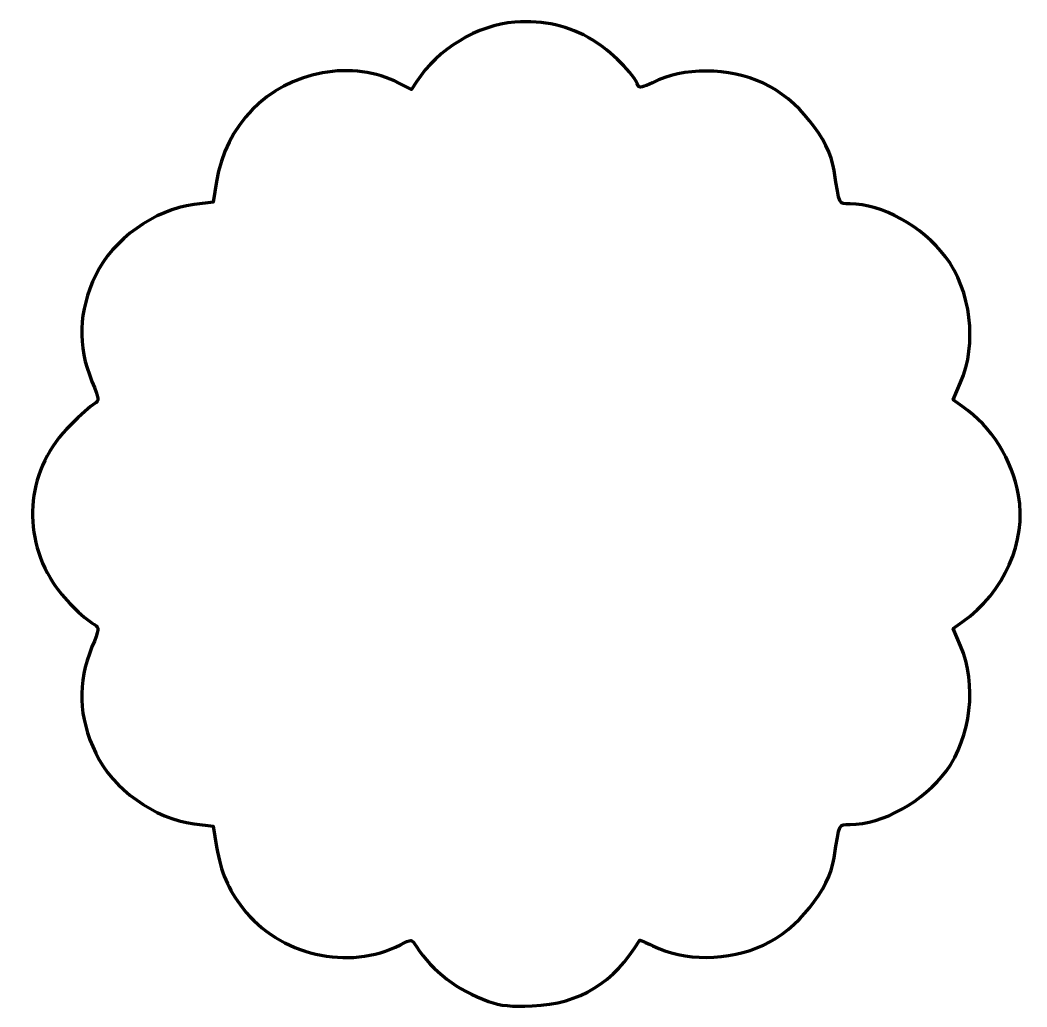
# Model space of a CAD drawing. Header units: centimetres. Extents: x -20.3 to 20.2, y -9.5 to 9.5.
# Drawn here: x 0.81 to 20.17, y -9.48 to 9.5 of the extents above; entities that cross this region are included whole.
import ezdxf

# ---------------------------------------------------------------- set-up
doc = ezdxf.new("R2010")
doc.units = ezdxf.units.CM
doc.header["$MEASUREMENT"] = 0
doc.layers.add('Layer 1', color=7, linetype='Continuous')

msp = doc.modelspace()

# ---------------------------------------------------------------- linework, layer by layer
at = {"layer": 'Layer 1', "color": 200, "lineweight": 70}
msp.add_open_spline([(9.81876, -9.37301), (9.21031, -9.15467), (8.74817, -8.80274), (8.43234, -8.3172), (8.43234, -8.3172), (8.33775, -8.1718), (8.33641, -8.17164), (8.12467, -8.2823), (8.12467, -8.2823), (7.13899, -8.79737), (5.78181, -8.48263), (5.09284, -7.5792), (5.09284, -7.5792), (4.80411, -7.20059), (4.67549, -6.89986), (4.58977, -6.40294), (4.58977, -6.40294), (4.58977, -6.40294), (4.52077, -6.00296), (4.52077, -6.00296), (4.52077, -6.00296), (4.52077, -6.00296), (4.15497, -5.95736), (4.15497, -5.95736), (4.15497, -5.95736), (3.39817, -5.86303), (2.58723, -5.28133), (2.26565, -4.60213), (2.26565, -4.60213), (1.93042, -3.89412), (1.90751, -3.25112), (2.19279, -2.55701), (2.19279, -2.55701), (2.33243, -2.21725), (2.33628, -2.18289), (2.241, -2.12627), (2.241, -2.12627), (1.99781, -1.98173), (1.63195, -1.61183), (1.4469, -1.32341), (1.4469, -1.32341), (0.81188, -0.33361), (0.94495, 0.88345), (1.77872, 1.7115), (1.77872, 1.7115), (1.97066, 1.90213), (2.17649, 2.08578), (2.23612, 2.11963), (2.23612, 2.11963), (2.33795, 2.17743), (2.33532, 2.20356), (2.19278, 2.55037), (2.19278, 2.55037), (1.9075, 3.24448), (1.93041, 3.88747), (2.26564, 4.59549), (2.26564, 4.59549), (2.58723, 5.27469), (3.39816, 5.85639), (4.15496, 5.95072), (4.15496, 5.95072), (4.15496, 5.95072), (4.52076, 5.99632), (4.52076, 5.99632), (4.52076, 5.99632), (4.52076, 5.99632), (4.58626, 6.3963), (4.58626, 6.3963), (4.58626, 6.3963), (4.76295, 7.47525), (5.55933, 8.29065), (6.62516, 8.48389), (6.62516, 8.48389), (7.14213, 8.57762), (7.65898, 8.50889), (8.09409, 8.28854), (8.09409, 8.28854), (8.09409, 8.28854), (8.33774, 8.16515), (8.33774, 8.16515), (8.33774, 8.16515), (8.33774, 8.16515), (8.43253, 8.31143), (8.43253, 8.31143), (8.43253, 8.31143), (8.84175, 8.94293), (9.60691, 9.40611), (10.3259, 9.45756), (10.3259, 9.45756), (10.88821, 9.49779), (11.34984, 9.39248), (11.81883, 9.11696), (11.81883, 9.11696), (12.15893, 8.91717), (12.62155, 8.45118), (12.6932, 8.23623), (12.6932, 8.23623), (12.70927, 8.18801), (12.79824, 8.20677), (12.9707, 8.29475), (12.9707, 8.29475), (13.56505, 8.59797), (14.4323, 8.59318), (15.10502, 8.28296), (15.10502, 8.28296), (15.75155, 7.98482), (16.36805, 7.22344), (16.46378, 6.60486), (16.46378, 6.60486), (16.5707, 5.91401), (16.54607, 5.96555), (16.76927, 5.96555), (16.76927, 5.96555), (17.37689, 5.96555), (18.15824, 5.53242), (18.60353, 4.94876), (18.60353, 4.94876), (19.09431, 4.30548), (19.21854, 3.27202), (18.89466, 2.52691), (18.89466, 2.52691), (18.89466, 2.52691), (18.75072, 2.19577), (18.75072, 2.19577), (18.75072, 2.19577), (18.75072, 2.19577), (18.931, 2.06866), (18.931, 2.06866), (18.931, 2.06866), (19.49199, 1.67313), (19.88599, 1.04953), (20.00963, 0.36147), (20.00963, 0.36147), (20.16828, -0.52139), (19.73166, -1.50751), (18.931, -2.07469), (18.931, -2.07469), (18.931, -2.07469), (18.75072, -2.2024), (18.75072, -2.2024), (18.75072, -2.2024), (18.75072, -2.2024), (18.89466, -2.53354), (18.89466, -2.53354), (18.89466, -2.53354), (19.21281, -3.26549), (19.09513, -4.2967), (18.62012, -4.93924), (18.62012, -4.93924), (18.18383, -5.52939), (17.39042, -5.9722), (16.76927, -5.9722), (16.76927, -5.9722), (16.54607, -5.9722), (16.5707, -5.92066), (16.46378, -6.61151), (16.46378, -6.61151), (16.36804, -7.23009), (15.75155, -7.99147), (15.10502, -8.2896), (15.10502, -8.2896), (14.43537, -8.5984), (13.56513, -8.60465), (12.97752, -8.30487), (12.97752, -8.30487), (12.84166, -8.23557), (12.72525, -8.18771), (12.71882, -8.19853), (12.71882, -8.19853), (12.23187, -9.01834), (11.5812, -9.41626), (10.65762, -9.4591), (10.65762, -9.4591), (10.25396, -9.47782), (10.05349, -9.45725), (9.81873, -9.373), (9.81873, -9.373), (9.81873, -9.373), (9.81876, -9.37301), (9.81876, -9.37301)], degree=3, knots=[0, 0, 0, 0, 0.02173913, 0.02173913, 0.02173913, 0.02173913, 0.04347826, 0.04347826, 0.04347826, 0.04347826, 0.06521739, 0.06521739, 0.06521739, 0.06521739, 0.08695652, 0.08695652, 0.08695652, 0.08695652, 0.10869565, 0.10869565, 0.10869565, 0.10869565, 0.13043478, 0.13043478, 0.13043478, 0.13043478, 0.15217391, 0.15217391, 0.15217391, 0.15217391, 0.17391304, 0.17391304, 0.17391304, 0.17391304, 0.19565217, 0.19565217, 0.19565217, 0.19565217, 0.2173913, 0.2173913, 0.2173913, 0.2173913, 0.23913043, 0.23913043, 0.23913043, 0.23913043, 0.26086957, 0.26086957, 0.26086957, 0.26086957, 0.2826087, 0.2826087, 0.2826087, 0.2826087, 0.30434783, 0.30434783, 0.30434783, 0.30434783, 0.32608696, 0.32608696, 0.32608696, 0.32608696, 0.34782609, 0.34782609, 0.34782609, 0.34782609, 0.36956522, 0.36956522, 0.36956522, 0.36956522, 0.39130435, 0.39130435, 0.39130435, 0.39130435, 0.41304348, 0.41304348, 0.41304348, 0.41304348, 0.43478261, 0.43478261, 0.43478261, 0.43478261, 0.45652174, 0.45652174, 0.45652174, 0.45652174, 0.47826087, 0.47826087, 0.47826087, 0.47826087, 0.5, 0.5, 0.5, 0.5, 0.52173913, 0.52173913, 0.52173913, 0.52173913, 0.54347826, 0.54347826, 0.54347826, 0.54347826, 0.56521739, 0.56521739, 0.56521739, 0.56521739, 0.58695652, 0.58695652, 0.58695652, 0.58695652, 0.60869565, 0.60869565, 0.60869565, 0.60869565, 0.63043478, 0.63043478, 0.63043478, 0.63043478, 0.65217391, 0.65217391, 0.65217391, 0.65217391, 0.67391304, 0.67391304, 0.67391304, 0.67391304, 0.69565217, 0.69565217, 0.69565217, 0.69565217, 0.7173913, 0.7173913, 0.7173913, 0.7173913, 0.73913043, 0.73913043, 0.73913043, 0.73913043, 0.76086957, 0.76086957, 0.76086957, 0.76086957, 0.7826087, 0.7826087, 0.7826087, 0.7826087, 0.80434783, 0.80434783, 0.80434783, 0.80434783, 0.82608696, 0.82608696, 0.82608696, 0.82608696, 0.84782609, 0.84782609, 0.84782609, 0.84782609, 0.86956522, 0.86956522, 0.86956522, 0.86956522, 0.89130435, 0.89130435, 0.89130435, 0.89130435, 0.91304348, 0.91304348, 0.91304348, 0.91304348, 0.93478261, 0.93478261, 0.93478261, 0.93478261, 0.95652174, 0.95652174, 0.95652174, 0.95652174, 1, 1, 1, 1], dxfattribs=at)

doc.saveas('drawing.dxf')
